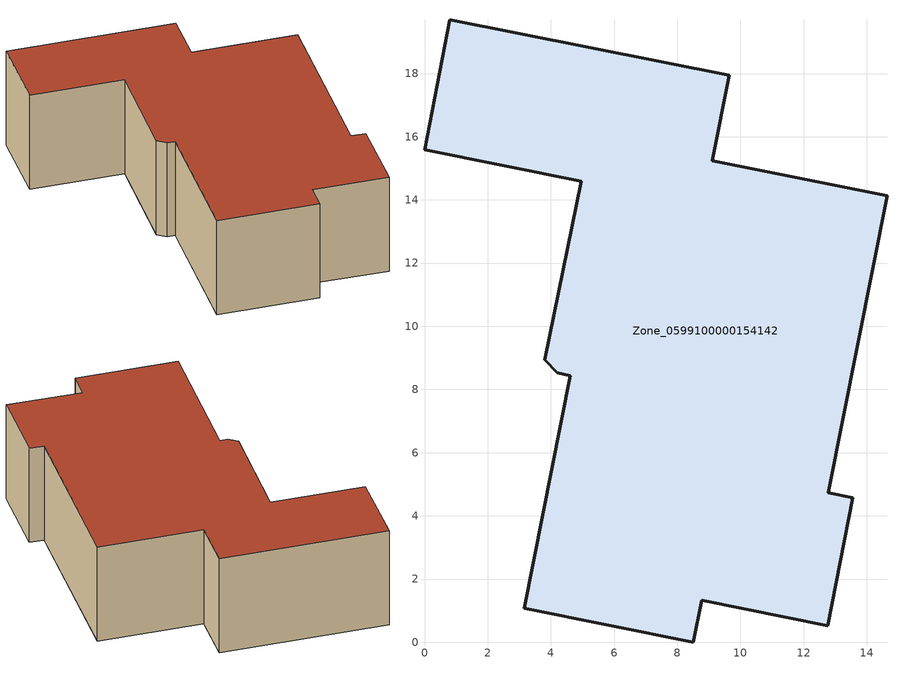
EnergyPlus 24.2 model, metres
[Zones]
Zone_0599100000154142
 floor ground (C_G): 4.2,8.52 3.81,8.94 4.96,14.59 0,15.59 0.8,19.7 9.64,17.94 9.11,15.24 14.64,14.13 12.78,4.73 13.56,4.57 12.76,0.52 8.78,1.33 8.5,0 3.15,1.08 4.62,8.44 z0
 wall outside (C_F): 4.62,8.44 3.15,1.08 8.5,0 8.78,1.33 12.76,0.52 13.56,4.57 12.78,4.73 14.64,14.13 9.11,15.24 9.64,17.94 0.8,19.7 0,15.59 4.96,14.59 3.81,8.94 4.2,8.52 4.62,8.44 z0:5.77
 roof outside (C_R): 3.81,8.94 4.2,8.52 4.62,8.44 3.15,1.08 8.5,0 8.78,1.33 12.76,0.52 13.56,4.57 12.78,4.73 14.64,14.13 9.11,15.24 9.64,17.94 0.8,19.7 0,15.59 4.96,14.59 z5.77
[BUILDING]
Pand.0599100000154142: North Axis=0; Terrain=City; Loads Convergence Tolerance Value=0.04; Temperature Convergence Tolerance Value=0.4; Solar Distribution=FullExterior; Maximum Number of Warmup Days=25; Minimum Number of Warmup Days=1
[Site:Location]
Rotterdam.The.Hague.AP_ZH_NLD Design_Conditions: Latitude=51.96; Longitude=4.45; Time Zone=1; Elevation=-4.5
[SITE:GROUNDTEMPERATURE:BUILDINGSURFACE]
18, 18, 18, 18, 18, 18, 18, 18, 18, 18, 18, 18
[MATERIAL] Thermal Absorptance=0.9; Solar Absorptance=0.7; Visible Absorptance=0.7
Name | Roughness | Thickness | Conductivity | Density | Specific Heat
G.D.1975-1991 | MediumSmooth | 0.15 | 0.288461 | 540 | 1210
F.D.1975-1991 | Rough | 0.3 | 0.230769 | 1920 | 840
R.D.1975-1991 | MediumRough | 0.2 | 0.153846 | 1500 | 1000
[CONSTRUCTION]
C_G: G.D.1975-1991
C_F: F.D.1975-1991
C_R: R.D.1975-1991
[ZONE]
Zone_0599100000154142: Type=1; Multiplier=1; Ceiling Height=Autocalculate; Volume=Autocalculate; Floor Area=autocalculate; Part of Total Floor Area=Yes
[ZONEINFILTRATION:DESIGNFLOWRATE]
Infil_Zone_0599100000154142: Zone or ZoneList or Space or SpaceList=Zone_0599100000154142; Schedule=AlwaysOn; Design Flow Rate Calculation Method=Flow/Area; Flow Rate per Floor Area=0.0042; Constant Term Coefficient=1; Temperature Term Coefficient=0; Velocity Term Coefficient=0; Velocity Squared Term Coefficient=0
[HVACTEMPLATE:ZONE:IDEALLOADSAIRSYSTEM]
Zone_0599100000154142: Maximum Heating Supply Air Temperature=50; Minimum Cooling Supply Air Temperature=13; Maximum Heating Supply Air Humidity Ratio=0.0156; Minimum Cooling Supply Air Humidity Ratio=0.0077; Heating Limit=NoLimit; Cooling Limit=NoLimit; Dehumidification Control Type=ConstantSensibleHeatRatio; Cooling Sensible Heat Ratio=0.7; Dehumidification Setpoint=60; Humidification Control Type=None; Humidification Setpoint=30; Outdoor Air Method=None; Outdoor Air Flow Rate per Person=0.00944; Outdoor Air Flow Rate per Zone Floor Area=0; Outdoor Air Flow Rate per Zone=0; Demand Controlled Ventilation Type=None; Outdoor Air Economizer Type=NoEconomizer; Heat Recovery Type=None; Sensible Heat Recovery Effectiveness=0.7; Latent Heat Recovery Effectiveness=0.65
[ZONECONTROL:THERMOSTAT]
ThermostatControl_Zone_0599100000154142: Zone or ZoneList=Zone_0599100000154142; Control Type Schedule=DualSetpointControlType; Control 1=Thermostat_Zone_0599100000154142; Temperature Difference Between Cutout And Setpoint=0
[THERMOSTATSETPOINT:DUALSETPOINT]
Thermostat_Zone_0599100000154142: Heating Setpoint Temperature Schedule=HeatingSetpoint_Zone_0599100000154142; Cooling Setpoint Temperature Schedule=CoolingSetpoint_Zone_0599100000154142
[SCHEDULE:COMPACT]
HeatingSetpoint_Zone_0599100000154142: Through: 12/31, For: AllDays, Until: 24:00, 21
CoolingSetpoint_Zone_0599100000154142: Through: 12/31, For: AllDays, Until: 24:00, 24
DualSetpointControlType: Through: 12/31, For: AllDays, Until: 24:00, 4
AlwaysOn: Through: 12/31, For: AllDays, Until: 24:00, 1
